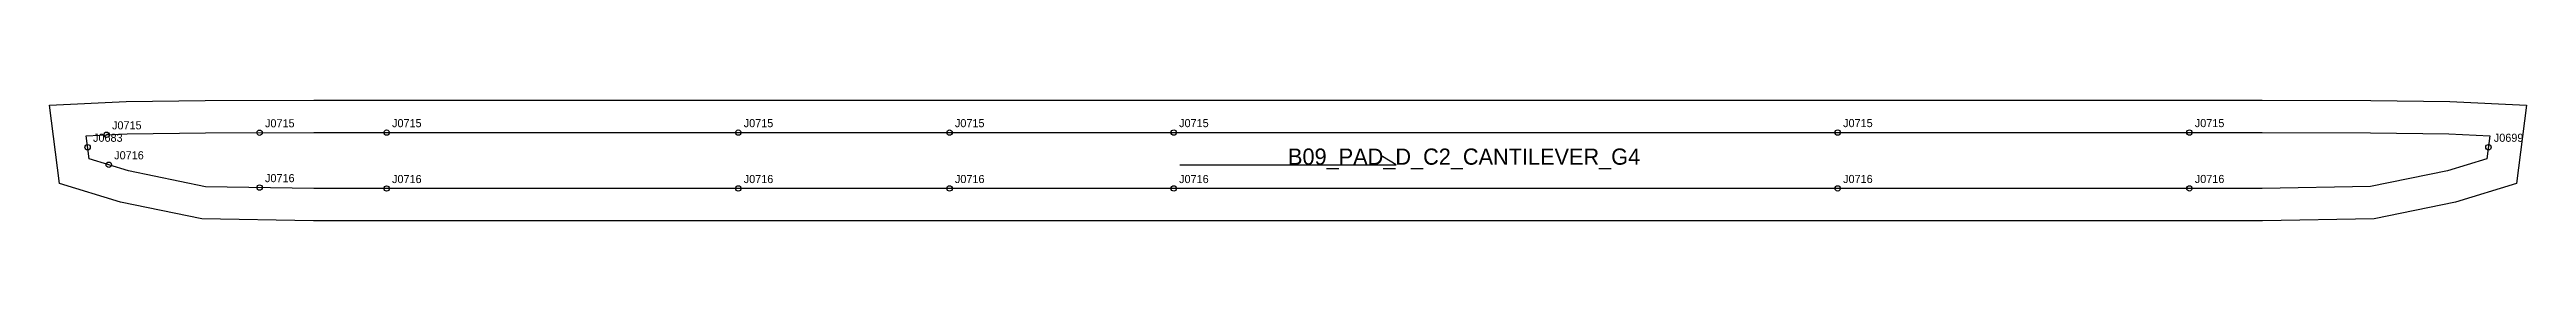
# Model space of a CAD drawing. Header units: millimetres. Extents: x -14 to 902, y -32 to 13.
import ezdxf

# ---------------------------------------------------------------- set-up
doc = ezdxf.new("R2010")
doc.units = ezdxf.units.MM
for name, color, linetype in [('CUT', 1, 'Continuous'), ('GRAIN', 3, 'Continuous'), ('LABEL', 7, 'Continuous'), ('NOTCH', 2, 'Continuous'), ('SEW', 5, 'Continuous')]:
    doc.layers.add(name, color=color, linetype=linetype)

msp = doc.modelspace()

# ---------------------------------------------------------------- linework, layer by layer
at = {"layer": 'CUT'}
msp.add_lwpolyline([(-13.54, 11.39), (14.77, 12.69), (44, 13.07), (84.17, 13.15), (138.06, 13.15), (203.73, 13.16), (278.64, 13.16), (359.93, 13.16), (444.46, 13.17), (528.99, 13.17), (610.28, 13.17), (685.19, 13.18), (750.85, 13.18), (804.75, 13.18), (844.92, 13.1), (874.16, 12.7), (902.45, 11.39), (898.79, -17.71), (876.25, -24.64), (846.14, -30.85), (804.84, -31.55), (750.86, -31.55), (685.19, -31.55), (610.28, -31.56), (529, -31.56), (444.46, -31.56), (359.93, -31.57), (278.64, -31.57), (203.73, -31.57), (138.07, -31.58), (84.08, -31.58), (42.77, -30.89), (12.67, -24.64), (-9.85, -17.71), (-13.54, 11.39)], close=True, dxfattribs=at)
at = {"layer": 'GRAIN'}
for p, q in [((484.46, -10.76), (479.46, -7.76)), ((404.46, -10.76), (484.46, -10.76))]:
    msp.add_line(p, q, dxfattribs=at)
at = {"layer": 'NOTCH'}
for centre in [(7.56, 0.35), (64.14, 1.11), (111.12, 1.15), (241.18, 1.16), (319.28, 1.16), (402.19, 1.17), (647.74, 1.18), (777.8, 1.18), (0.54, -4.26), (888.38, -4.26), (8.37, -10.76), (64.14, -19.24), (111.12, -19.58), (241.18, -19.57), (319.28, -19.57), (402.19, -19.57), (647.74, -19.55), (777.8, -19.55)]:
    msp.add_circle(centre, 1, dxfattribs=at)
at = {"layer": 'SEW'}
msp.add_lwpolyline([(0, 0), (15.13, 0.69), (44.09, 1.07), (84.18, 1.15), (138.07, 1.15), (203.73, 1.16), (278.64, 1.16), (359.93, 1.16), (444.46, 1.17), (528.99, 1.17), (610.28, 1.17), (685.19, 1.18), (750.85, 1.18), (804.74, 1.18), (844.83, 1.1), (873.79, 0.7), (888.92, 0), (887.85, -8.52), (873.27, -13), (844.82, -18.87), (804.74, -19.55), (750.86, -19.55), (685.19, -19.55), (610.28, -19.56), (529, -19.56), (444.46, -19.56), (359.93, -19.57), (278.64, -19.57), (203.73, -19.57), (138.07, -19.58), (84.18, -19.58), (44.1, -18.91), (15.66, -13.01), (1.08, -8.52)], close=True, dxfattribs=at)

# ---------------------------------------------------------------- texts
at = {"layer": 'LABEL'}
for s, height, p in [('J0683', 3, (2.54, -2.26)), ('J0715', 3, (9.56, 2.35)), ('J0715', 3, (66.14, 3.11)), ('J0715', 3, (113.12, 3.15)), ('J0715', 3, (243.18, 3.16)), ('J0715', 3, (321.28, 3.16)), ('J0715', 3, (404.19, 3.17)), ('J0715', 3, (649.74, 3.18)), ('J0715', 3, (779.8, 3.18)), ('J0699', 3, (890.38, -2.26)), ('J0716', 3, (10.37, -8.76)), ('B09_PAD_D_C2_CANTILEVER_G4', 6, (444.46, -10.76)), ('J0716', 3, (66.14, -17.24)), ('J0716', 3, (113.12, -17.58)), ('J0716', 3, (243.18, -17.57)), ('J0716', 3, (321.28, -17.57)), ('J0716', 3, (404.19, -17.57)), ('J0716', 3, (649.74, -17.55)), ('J0716', 3, (779.8, -17.55))]:
    msp.add_text(s, height=height, dxfattribs=at).set_placement(p)

doc.saveas('drawing.dxf')
